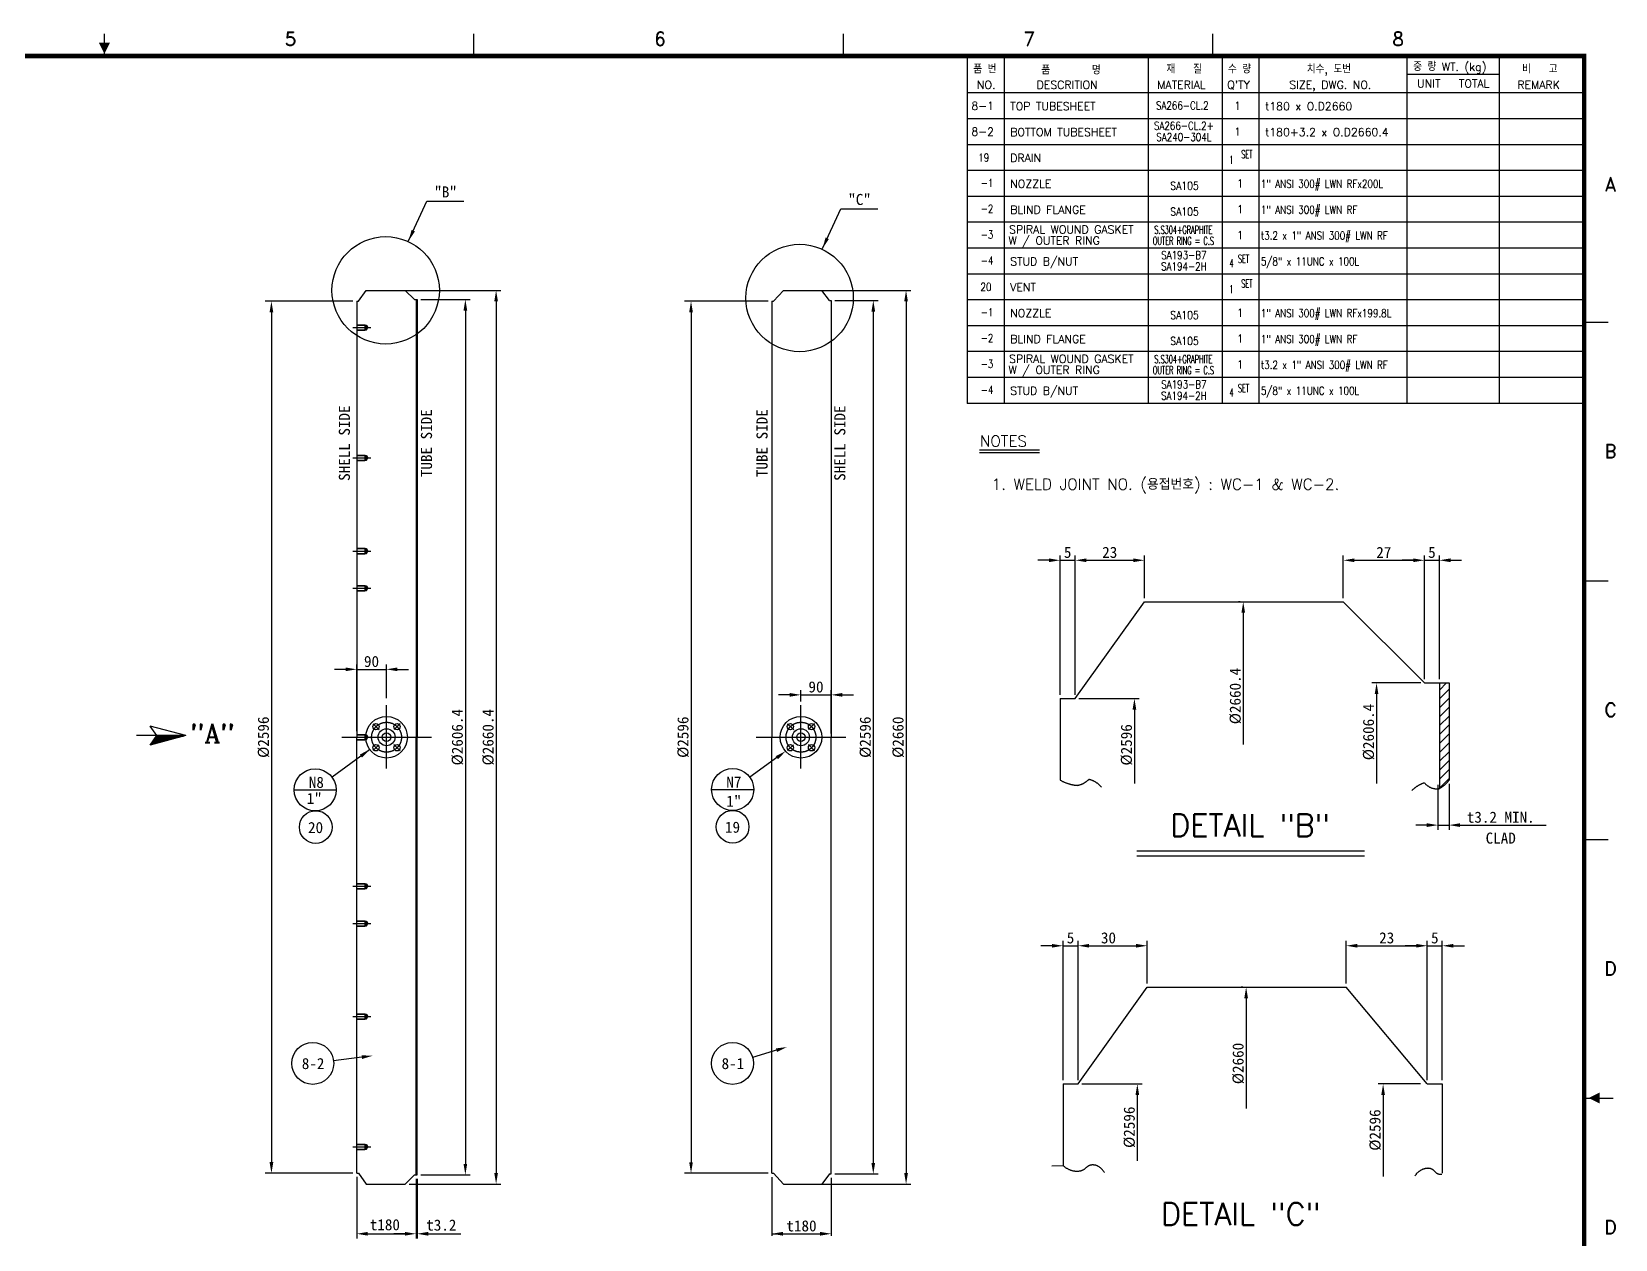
# Model space of a CAD drawing. Extents: x 193 to 9179, y 3 to 6441.
# Drawn here: x 4464 to 9179, y 2847 to 6441 of the extents above; entities that cross this region are included whole.
import ezdxf
from ezdxf.enums import TextEntityAlignment as Align

# ---------------------------------------------------------------- set-up
doc = ezdxf.new("R2010")
doc.units = 0
doc.header["$LTSCALE"] = 400
doc.header["$MEASUREMENT"] = 0
for name, pattern in [('CENTER', [2, 1.25, -0.25, 0.25, -0.25]), ('HIDDEN', [0.375, 0.25, -0.125]), ('PHANTOM', [2.5, 1.25, -0.25, 0.25, -0.25, 0.25, -0.25])]:
    doc.linetypes.add(name, pattern=pattern)
doc.layers.get('0').update_dxf_attribs({"linetype": 'CONTINUOUS'})
for name, color, linetype in [('1', 1, 'CENTER'), ('2', 2, 'HIDDEN'), ('3', 3, 'CONTINUOUS'), ('4', 4, 'CONTINUOUS'), ('6', 6, 'PHANTOM')]:
    doc.layers.add(name, color=color, linetype=linetype)
doc.styles.add('ROMANC', font='romanc', dxfattribs={"bigfont": 'hgdtxt'})
doc.styles.add('ROMAND', font='romand')
doc.styles.add('ROMANS', font='romans.shx', dxfattribs={"bigfont": 'whgtxt.shx'})

# ---------------------------------------------------------------- blocks, each defined once
blk = doc.blocks.new('*X13')
at = {"color": 0}
for p, q in [((237.14, 326.7), (244.42, 326.7)), ((238.26, 327), (244.63, 327)), ((239.38, 327.3), (244.84, 327.3)), ((240.5, 327.6), (245.04, 327.6)), ((241.62, 327.9), (245.25, 327.9)), ((242.74, 328.2), (245.46, 328.2)), ((243.86, 328.5), (245.67, 328.5)), ((244.98, 328.8), (245.88, 328.8))]:
    blk.add_line(p, q, dxfattribs=at)
blk = doc.blocks.new('ALE')
at = {"layer": '3'}
for p, q in [((0, 0), (9.66, 2.59)), ((0, 0), (13.32, 0)), ((9.66, 2.59), (7.86, 0)), ((7.86, 0), (9.66, -2.59)), ((0, 0), (9.66, -2.59))]:
    blk.add_line(p, q, dxfattribs=at)
blk.add_blockref('*X13', (-236.43, -326.51), dxfattribs=at)

msp = doc.modelspace()

# ---------------------------------------------------------------- hatches: boundary and pattern name
at = {"layer": '3', "linetype": 'CENTER'}
h = msp.add_hatch(dxfattribs=at)
h.set_pattern_fill('ANSI31', color=256, scale=150, style=0)
h.set_pattern_definition([(45, (-6.582, -335.42), (-13.258252, 13.258252), [])])
h.paths.add_polyline_path([(8655.4, 4188, 0.133871), (8671.6, 4195.8, 0.127242), (8684, 4213.8), (8684, 4502.9), (8655.4, 4502.9)])

# ---------------------------------------------------------------- linework, layer by layer
at = {"layer": '1'}
for p, q in [((5419.7, 5560.6), (5474.1, 5560.6)), ((5419.7, 5172.6), (5474.1, 5172.6)), ((5419.7, 4895.5), (5474.1, 4895.5)), ((5419.7, 4784.6), (5474.1, 4784.6)), ((5519.9, 4248), (5519.9, 4436.1)), ((6753.8, 4248), (6753.8, 4436.1)), ((5387, 4341.2), (5653.8, 4341.2)), ((5480.7, 4380.9), (5498.9, 4362.7)), ((5543, 4363.9), (5560.8, 4381.6)), ((6621, 4341.2), (6887.7, 4341.2)), ((6623.3, 4341.2), (6873.2, 4341.2)), ((6714.7, 4380.9), (6732.8, 4362.7)), ((6777, 4363.9), (6794.8, 4381.6)), ((5480.3, 4301.2), (5497.8, 4318.7)), ((5542.5, 4319.1), (5561.2, 4300.4)), ((6714.3, 4301.2), (6731.8, 4318.7)), ((6776.5, 4319.1), (6795.1, 4300.4)), ((5419.7, 3897.8), (5474.1, 3897.8)), ((5419.7, 3787), (5474.1, 3787)), ((5419.7, 3509.8), (5474.1, 3509.8)), ((5419.7, 3121.8), (5474.1, 3121.8))]:
    msp.add_line(p, q, dxfattribs=at)
for centre in [(5520.4, 4341.2), (6754.3, 4341.2)]:
    msp.add_circle(centre, 44.5, dxfattribs=at)
at = {"layer": '3'}
for p, q in [((5436.5, 5639.2), (5459.5, 5671.4)), ((5459.5, 5671.4), (5576.3, 5671.4)), ((5576.3, 5671.4), (5603.3, 5644.4)), ((6672.5, 5639.4), (6702.5, 5671.4)), ((6702.5, 5671.4), (6816.3, 5671.4)), ((6839.3, 5641.4), (6816.3, 5671.4)), ((5431.5, 5639.2), (5431.5, 4341.2)), ((5431.5, 5639.2), (5436.5, 5639.2)), ((5603.3, 5644.4), (5611.5, 5644.4)), ((5608.3, 5644.4), (5608.3, 4341.2)), ((5611.5, 5644.4), (5611.5, 4341.2)), ((6667.5, 5639.4), (6667.5, 4341.2)), ((6667.5, 5639.4), (6672.5, 5639.4)), ((6839.3, 5641.4), (6844.3, 5641.4)), ((6844.3, 5641.4), (6844.3, 4341.2)), ((5431.5, 5567.6), (5460.5, 5567.6)), ((5455.5, 5568.6), (5455.5, 5552.6)), ((5456.5, 5567.6), (5456.5, 5553.6)), ((5460.5, 5567.6), (5460.5, 5553.6)), ((5460.5, 5567.6), (5464.5, 5560.6)), ((5431.5, 5553.6), (5460.5, 5553.6)), ((5460.5, 5553.6), (5464.5, 5560.6)), ((5431.5, 5179.6), (5460.5, 5179.6)), ((5431.5, 5165.6), (5460.5, 5165.6)), ((5455.5, 5180.6), (5455.5, 5164.6)), ((5456.5, 5179.6), (5456.5, 5165.6)), ((5460.5, 5179.6), (5460.5, 5165.6)), ((5460.5, 5179.6), (5464.5, 5172.6)), ((5460.5, 5165.6), (5464.5, 5172.6)), ((5431.5, 4902.5), (5460.5, 4902.5)), ((5431.5, 4888.5), (5460.5, 4888.5)), ((5455.5, 4903.5), (5455.5, 4887.5)), ((5456.5, 4902.5), (5456.5, 4888.5)), ((5460.5, 4902.5), (5464.5, 4895.5)), ((5460.5, 4902.5), (5460.5, 4888.5)), ((5460.5, 4888.5), (5464.5, 4895.5)), ((5431.5, 4791.6), (5460.5, 4791.6)), ((5431.5, 4777.6), (5460.5, 4777.6)), ((5455.5, 4792.6), (5455.5, 4776.6)), ((5456.5, 4791.6), (5456.5, 4777.6)), ((5460.5, 4791.6), (5464.5, 4784.6)), ((5460.5, 4791.6), (5460.5, 4777.6)), ((5460.5, 4777.6), (5464.5, 4784.6)), ((7570.8, 4456.4), (7776.7, 4744.6)), ((7776.7, 4744.6), (8368.9, 4744.6)), ((8368.9, 4744.6), (8610.6, 4502.9)), ((8610.6, 4502.9), (8684, 4502.9)), ((8655.4, 4502.9), (8655.4, 4187.7)), ((8684, 4502.9), (8684, 4213.8)), ((7526, 4456.4), (7570.8, 4456.4)), ((7526, 4456.4), (7526, 4213.8)), ((5431.5, 4348.2), (5460.5, 4348.2)), ((5431.5, 3043.2), (5431.5, 4341.2)), ((5455.5, 4349.2), (5455.5, 4333.2)), ((5456.5, 4348.2), (5456.5, 4334.2)), ((5460.5, 4348.2), (5464.5, 4341.2)), ((5460.5, 4348.2), (5460.5, 4334.2)), ((5460.5, 4334.2), (5464.5, 4341.2)), ((5608.3, 3038), (5608.3, 4341.2)), ((5611.5, 3038), (5611.5, 4341.2)), ((6667.5, 3043), (6667.5, 4341.2)), ((6844.3, 3041), (6844.3, 4341.2)), ((5431.5, 4334.2), (5460.5, 4334.2)), ((8432.2, 4001.7), (7754, 4001.7)), ((5431.5, 3904.8), (5460.5, 3904.8)), ((5431.5, 3890.8), (5460.5, 3890.8)), ((5455.5, 3905.8), (5455.5, 3889.8)), ((5456.5, 3904.8), (5456.5, 3890.8)), ((5460.5, 3904.8), (5464.5, 3897.8)), ((5460.5, 3904.8), (5460.5, 3890.8)), ((5460.5, 3890.8), (5464.5, 3897.8)), ((5431.5, 3794), (5460.5, 3794)), ((5431.5, 3780), (5460.5, 3780)), ((5455.5, 3795), (5455.5, 3779)), ((5456.5, 3794), (5456.5, 3780)), ((5460.5, 3794), (5464.5, 3787)), ((5460.5, 3794), (5460.5, 3780)), ((5460.5, 3780), (5464.5, 3787)), ((7579.3, 3308.9), (7785.2, 3597.1)), ((7785.2, 3597.1), (8377.4, 3597.1)), ((5431.5, 3516.8), (5460.5, 3516.8)), ((5431.5, 3502.8), (5460.5, 3502.8)), ((5455.5, 3517.8), (5455.5, 3501.8)), ((5456.5, 3516.8), (5456.5, 3502.8)), ((5460.5, 3516.8), (5464.5, 3509.8)), ((5460.5, 3516.8), (5460.5, 3502.8)), ((5460.5, 3502.8), (5464.5, 3509.8)), ((7534.6, 3308.9), (7534.6, 3066.3)), ((7534.6, 3308.9), (7579.3, 3308.9)), ((7534.6, 3308.9), (7534.6, 3066.3)), ((8619.1, 3308.9), (8663.9, 3308.9)), ((8663.9, 3308.9), (8663.9, 3043)), ((5431.5, 3128.8), (5460.5, 3128.8)), ((5431.5, 3114.8), (5460.5, 3114.8)), ((5455.5, 3129.8), (5455.5, 3113.8)), ((5456.5, 3128.8), (5456.5, 3114.8)), ((5460.5, 3128.8), (5464.5, 3121.8)), ((5460.5, 3128.8), (5460.5, 3114.8)), ((5460.5, 3114.8), (5464.5, 3121.8)), ((5431.5, 3043.2), (5436.5, 3043.2)), ((5436.5, 3043.2), (5459.5, 3011)), ((5576.3, 3011), (5603.3, 3038)), ((5603.3, 3038), (5611.5, 3038)), ((6667.5, 3043), (6672.5, 3043)), ((6672.5, 3043), (6702.5, 3011)), ((6839.3, 3041), (6816.3, 3011)), ((6839.3, 3041), (6844.3, 3041)), ((5459.5, 3011), (5576.3, 3011)), ((6702.5, 3011), (6816.3, 3011))]:
    msp.add_line(p, q, dxfattribs=at)
at = {"layer": '3', "color": 3, "linetype": 'CONTINUOUS'}
msp.add_line((7285.5, 5196.7), (7464.8, 5196.7), dxfattribs=at)
at = {"layer": '3', "color": 4}
for p, q in [((5398.5, 4543.2), (5365.5, 4543.2)), ((5431.5, 4359.2), (5431.5, 4557.5)), ((5431.5, 4543.2), (5519.9, 4543.2)), ((5519.9, 4457.6), (5519.9, 4557.5)), ((5552.9, 4543.2), (5585.9, 4543.2)), ((6753.8, 4447.1), (6753.8, 4481.6)), ((6844.3, 4352.2), (6844.3, 4481.6)), ((6720.8, 4467.3), (6687.8, 4467.3)), ((6753.8, 4467.3), (6844.3, 4467.3)), ((6877.3, 4467.3), (6910.3, 4467.3)), ((5469.7, 4303.8), (5358.4, 4221.8)), ((6696.2, 4290.5), (6601.7, 4222.3))]:
    msp.add_line(p, q, dxfattribs=at)
at = {"layer": '3', "color": 4, "linetype": 'CENTER'}
for p, q in [((8650.8, 4199.3), (8650.8, 4065.2)), ((8684, 4202.8), (8684, 4065.2)), ((8617.8, 4079.5), (8584.8, 4079.5)), ((8650.8, 4079.5), (8684, 4079.5)), ((8717, 4079.5), (8973, 4079.5))]:
    msp.add_line(p, q, dxfattribs=at)
at = {"layer": '3', "linetype": 'CENTER'}
msp.add_line((8619.1, 3308.9), (8377.4, 3597.1), dxfattribs=at)
at = {"layer": '3'}
for centre, radius in [((5520.4, 4341.2), 62), ((6754.3, 4341.2), 62), ((5488.9, 4372.6), 9.4), ((5520.4, 4341.2), 25.4), ((5520.4, 4341.2), 12.7), ((5551.8, 4372.6), 9.4), ((6722.9, 4372.6), 9.4), ((6754.3, 4341.2), 25.4), ((6754.3, 4341.2), 12.7), ((6785.8, 4372.6), 9.4), ((5488.9, 4309.8), 9.4), ((5551.8, 4309.8), 9.4), ((6722.9, 4309.8), 9.4), ((6785.8, 4309.8), 9.4)]:
    msp.add_circle(centre, radius, dxfattribs=at)
at = {"layer": '3', "color": 4}
for points in [[(5398.5, 4548.7), (5398.5, 4537.7), (5431.5, 4543.2)], [(5552.9, 4548.7), (5552.9, 4537.7), (5519.9, 4543.2)], [(6720.8, 4472.8), (6720.8, 4461.8), (6753.8, 4467.3)], [(6877.3, 4472.8), (6877.3, 4461.8), (6844.3, 4467.3)], [(5440.8, 4289.6), (5447.3, 4280.8), (5470.6, 4304.8)], [(6679.3, 4284.8), (6685.7, 4275.9), (6709.2, 4299.7)]]:
    msp.add_solid(points, dxfattribs=at)
at = {"layer": '3', "color": 4, "linetype": 'CENTER'}
for points in [[(8617.8, 4085), (8617.8, 4074), (8650.8, 4079.5)], [(8717, 4085), (8717, 4074), (8684, 4079.5)]]:
    msp.add_solid(points, dxfattribs=at)
at = {"layer": '4'}
for p, q in [((4680.5, 6369), (4680.5, 6435)), ((5780.5, 6369), (5780.5, 6435)), ((6880.5, 6369), (6880.5, 6435)), ((7980.5, 6369), (7980.5, 6435)), ((7249, 6369), (7249, 5335)), ((9086, 6369), (7249, 6369)), ((7359, 6369), (7359, 5335)), ((7788, 6369), (7788, 5335)), ((8008, 6369), (8008, 5335)), ((8118, 6369), (8118, 5335)), ((8558, 6369), (8558, 5335)), ((8833, 6369), (8833, 5335)), ((9086, 6369), (9086, 4257)), ((8833, 6314), (8558, 6314)), ((9086, 6259), (7249, 6259)), ((9086, 6182), (7249, 6182)), ((9086, 6105), (7249, 6105)), ((9086, 6028), (7249, 6028)), ((9086, 5951), (7249, 5951)), ((9086, 5951), (7249, 5951)), ((9086, 5874), (7249, 5874)), ((9086, 5797), (7249, 5797)), ((9086, 5720), (7249, 5720)), ((9086, 5720), (7249, 5720)), ((9086, 5643), (7249, 5643)), ((5431.5, 5568.6), (5455.5, 5568.6)), ((5455.5, 5568.6), (5456.5, 5567.6)), ((9086, 5566), (7249, 5566)), ((9086, 5566), (7249, 5566)), ((9086, 5577), (9157.5, 5577)), ((5431.5, 5552.6), (5455.5, 5552.6)), ((5455.5, 5552.6), (5456.5, 5553.6)), ((9086, 5489), (7249, 5489)), ((9086, 5412), (7249, 5412)), ((9086, 5335), (7249, 5335)), ((7286.2, 5189.1), (7464.8, 5189.1)), ((5431.5, 5180.6), (5455.5, 5180.6)), ((5431.5, 5164.6), (5455.5, 5164.6)), ((5455.5, 5180.6), (5456.5, 5179.6)), ((5455.5, 5164.6), (5456.5, 5165.6)), ((5431.5, 4903.5), (5455.5, 4903.5)), ((5431.5, 4887.5), (5455.5, 4887.5)), ((5455.5, 4903.5), (5456.5, 4902.5)), ((5455.5, 4887.5), (5456.5, 4888.5)), ((5431.5, 4792.6), (5455.5, 4792.6)), ((5431.5, 4776.6), (5455.5, 4776.6)), ((5455.5, 4792.6), (5456.5, 4791.6)), ((5455.5, 4776.6), (5456.5, 4777.6)), ((9086, 4807), (9157.5, 4807)), ((5431.5, 4349.2), (5455.5, 4349.2)), ((5455.5, 4349.2), (5456.5, 4348.2)), ((5431.5, 4333.2), (5455.5, 4333.2)), ((5455.5, 4333.2), (5456.5, 4334.2)), ((9086, 4037), (9157.5, 4037)), ((8432.2, 3986.9), (7754, 3986.9)), ((5431.5, 3905.8), (5455.5, 3905.8)), ((5431.5, 3889.8), (5455.5, 3889.8)), ((5455.5, 3905.8), (5456.5, 3904.8)), ((5455.5, 3889.8), (5456.5, 3890.8)), ((5431.5, 3795), (5455.5, 3795)), ((5431.5, 3779), (5455.5, 3779)), ((5455.5, 3795), (5456.5, 3794)), ((5455.5, 3779), (5456.5, 3780)), ((5431.5, 3517.8), (5455.5, 3517.8)), ((5431.5, 3501.8), (5455.5, 3501.8)), ((5455.5, 3517.8), (5456.5, 3516.8)), ((5455.5, 3501.8), (5456.5, 3502.8)), ((9086, 3267), (9157.5, 3267)), ((9132.7, 3267), (9172.2, 3267)), ((5431.5, 3129.8), (5455.5, 3129.8)), ((5431.5, 3113.8), (5455.5, 3113.8)), ((5455.5, 3129.8), (5456.5, 3128.8)), ((5455.5, 3113.8), (5456.5, 3114.8))]:
    msp.add_line(p, q, dxfattribs=at)
at = {"layer": '4', "color": 4}
for p, q in [((5586.2, 5819.1), (5640.6, 5936.9)), ((5640.6, 5936.9), (5750.7, 5936.9)), ((6818.7, 5796.4), (6873.1, 5914.2)), ((6873.1, 5914.2), (6983.1, 5914.2)), ((5528.9, 5671.4), (5860.9, 5671.4)), ((6770.4, 5671.4), (7081.6, 5671.4)), ((5420.5, 5639.2), (5158.8, 5639.2)), ((5622.5, 5644.4), (5769.4, 5644.4)), ((5755.1, 5611.4), (5755.1, 3071)), ((5846.6, 5638.4), (5846.6, 3044)), ((6656.5, 5639.4), (6407.7, 5639.4)), ((6855.3, 5641.4), (6984, 5641.4)), ((7067.3, 5638.4), (7067.3, 3044)), ((5177.7, 5606.2), (5177.7, 3076.2)), ((6427, 5606.4), (6427, 3076)), ((6969.7, 5608.4), (6969.7, 3074)), ((7493, 4867.9), (7460, 4867.9)), ((7526, 4467.4), (7526, 4882.2)), ((7526, 4867.9), (7570.8, 4867.9)), ((7570.8, 4467.4), (7570.8, 4882.2)), ((7570.8, 4467.4), (7570.8, 4882.2)), ((7603.8, 4867.9), (7743.7, 4867.9)), ((7603.8, 4867.9), (7636.8, 4867.9)), ((7776.7, 4755.6), (7776.7, 4882.2)), ((8368.9, 4755.6), (8368.9, 4882.2)), ((8401.9, 4867.9), (8577.6, 4867.9)), ((8577.6, 4867.9), (8544.6, 4867.9)), ((8610.6, 4513.9), (8610.6, 4882.2)), ((8610.6, 4524.9), (8610.6, 4882.2)), ((8610.6, 4867.9), (8655.4, 4867.9)), ((8655.4, 4513.9), (8655.4, 4882.2)), ((8688.4, 4867.9), (8721.4, 4867.9)), ((8061.8, 4744.6), (8056.9, 4744.6)), ((8071.2, 4711.6), (8071.2, 4319.5)), ((8599.6, 4502.9), (8453.8, 4502.9)), ((7581.8, 4456.4), (7761.5, 4456.4)), ((8468.1, 4469.9), (8468.1, 4203.8)), ((7747.2, 4423.4), (7747.2, 4203.8)), ((5245.2, 4184.3), (5370.6, 4184.3)), ((6488.2, 4185.3), (6613.6, 4185.3)), ((7534.6, 3319.9), (7534.6, 3734.7)), ((7579.3, 3319.9), (7579.3, 3734.7)), ((7579.3, 3319.9), (7579.3, 3734.7)), ((7785.2, 3608.1), (7785.2, 3734.7)), ((8377.4, 3608.1), (8377.4, 3734.7)), ((8619.1, 3319.8), (8619.1, 3734.7)), ((8619.1, 3319.8), (8619.1, 3734.7)), ((8663.9, 3319.8), (8663.9, 3734.7)), ((7501.6, 3720.4), (7468.6, 3720.4)), ((7534.6, 3720.4), (7579.3, 3720.4)), ((7612.3, 3720.4), (7752.2, 3720.4)), ((7612.3, 3720.4), (7645.3, 3720.4)), ((8410.4, 3720.4), (8586.1, 3720.4)), ((8586.1, 3720.4), (8553.1, 3720.4)), ((8619.1, 3720.4), (8663.9, 3720.4)), ((8696.9, 3720.4), (8729.9, 3720.4)), ((8070.3, 3597.1), (8065.5, 3597.1)), ((8079.8, 3564.1), (8079.8, 3236)), ((6697.2, 3414.2), (6610.5, 3388.1)), ((5446.6, 3388.8), (5362.7, 3378.1)), ((7590.3, 3308.9), (7770.1, 3308.9)), ((8599.1, 3308.9), (8473.3, 3308.9)), ((7755.8, 3275.9), (7755.8, 3080.3)), ((8487.6, 3275.9), (8487.6, 3033.7)), ((5420.5, 3043.2), (5158.8, 3043.2)), ((5431.5, 3032.2), (5431.5, 2848.7)), ((5608.3, 3027), (5608.3, 2848.7)), ((5608.3, 3027), (5608.3, 2848.7)), ((5611.5, 3027), (5611.5, 2848.7)), ((5622.5, 3038), (5769.4, 3038)), ((6656.5, 3043), (6407.7, 3043)), ((6667.5, 3032), (6667.5, 2856.9)), ((6844.3, 3030), (6844.3, 2856.9)), ((6855.3, 3041), (6984, 3041)), ((5587.3, 3011), (5860.9, 3011)), ((6770.4, 3011), (7081.6, 3011)), ((5464.5, 2863), (5575.3, 2863)), ((5575.3, 2863), (5542.3, 2863)), ((5608.3, 2863), (5611.5, 2863)), ((5644.5, 2863), (5741.2, 2863)), ((6667.5, 2863), (6811.3, 2863))]:
    msp.add_line(p, q, dxfattribs=at)
at = {"layer": '4', "const_width": 13.2}
msp.add_lwpolyline([(286, 165), (9086, 165), (9086, 6369), (286, 6369)], close=True, dxfattribs=at)
at = {"layer": '4'}
for centre, radius in [((5517.9, 5671.4), 159.9), ((6750.3, 5648.7), 159.9), ((5307.9, 4184.6), 62.7), ((6550.9, 4185.6), 62.7), ((5309.5, 4073.7), 48.7), ((6550.9, 4074.7), 48.7), ((5300.7, 3370.2), 62.5), ((6550.6, 3370.2), 62.5)]:
    msp.add_circle(centre, radius, dxfattribs=at)
for points in [[(4697, 6408.6), (4664, 6408.6), (4680.5, 6375.6)], [(9132.7, 3283.5), (9132.7, 3250.5), (9099.7, 3267)]]:
    msp.add_solid(points, dxfattribs=at)
at = {"layer": '4', "color": 4}
for points in [[(5605, 5846.8), (5595, 5851.4), (5586.2, 5819.1)], [(6837.5, 5824.1), (6827.5, 5828.7), (6818.7, 5796.4)], [(5841.1, 5638.4), (5852.1, 5638.4), (5846.6, 5671.4)], [(7061.8, 5638.4), (7072.8, 5638.4), (7067.3, 5671.4)], [(5172.2, 5606.2), (5183.2, 5606.2), (5177.7, 5639.2)], [(5749.6, 5611.4), (5760.6, 5611.4), (5755.1, 5644.4)], [(6421.5, 5606.4), (6432.5, 5606.4), (6427, 5639.4)], [(6964.2, 5608.4), (6975.2, 5608.4), (6969.7, 5641.4)], [(7493, 4873.4), (7493, 4862.4), (7526, 4867.9)], [(7603.8, 4873.4), (7603.8, 4862.4), (7570.8, 4867.9)], [(7603.8, 4873.4), (7603.8, 4862.4), (7570.8, 4867.9)], [(7743.7, 4873.4), (7743.7, 4862.4), (7776.7, 4867.9)], [(8401.9, 4873.4), (8401.9, 4862.4), (8368.9, 4867.9)], [(8577.6, 4873.4), (8577.6, 4862.4), (8610.6, 4867.9)], [(8577.6, 4873.4), (8577.6, 4862.4), (8610.6, 4867.9)], [(8688.4, 4873.4), (8688.4, 4862.4), (8655.4, 4867.9)], [(8065.7, 4711.6), (8076.7, 4711.6), (8071.2, 4744.6)], [(8462.6, 4469.9), (8473.6, 4469.9), (8468.1, 4502.9)], [(7741.7, 4423.4), (7752.7, 4423.4), (7747.2, 4456.4)], [(7501.6, 3725.9), (7501.6, 3714.9), (7534.6, 3720.4)], [(7612.3, 3725.9), (7612.3, 3714.9), (7579.3, 3720.4)], [(7612.3, 3725.9), (7612.3, 3714.9), (7579.3, 3720.4)], [(7752.2, 3725.9), (7752.2, 3714.9), (7785.2, 3720.4)], [(8410.4, 3725.9), (8410.4, 3714.9), (8377.4, 3720.4)], [(8586.1, 3725.9), (8586.1, 3714.9), (8619.1, 3720.4)], [(8586.1, 3725.9), (8586.1, 3714.9), (8619.1, 3720.4)], [(8696.9, 3725.9), (8696.9, 3714.9), (8663.9, 3720.4)], [(8074.3, 3564.1), (8085.3, 3564.1), (8079.8, 3597.1)], [(6679.8, 3414.7), (6683, 3404.2), (6713, 3418.9)], [(5445.9, 3394.2), (5447.3, 3383.3), (5479.3, 3393)], [(7750.3, 3275.9), (7761.3, 3275.9), (7755.8, 3308.9)], [(8482.1, 3275.9), (8493.1, 3275.9), (8487.6, 3308.9)], [(5172.2, 3076.2), (5183.2, 3076.2), (5177.7, 3043.2)], [(5749.6, 3071), (5760.6, 3071), (5755.1, 3038)], [(6421.5, 3076), (6432.5, 3076), (6427, 3043)], [(6964.2, 3074), (6975.2, 3074), (6969.7, 3041)], [(5841.1, 3044), (5852.1, 3044), (5846.6, 3011)], [(7061.8, 3044), (7072.8, 3044), (7067.3, 3011)], [(5464.5, 2868.5), (5464.5, 2857.5), (5431.5, 2863)], [(5575.3, 2868.5), (5575.3, 2857.5), (5608.3, 2863)], [(5575.3, 2868.5), (5575.3, 2857.5), (5608.3, 2863)], [(5644.5, 2868.5), (5644.5, 2857.5), (5611.5, 2863)], [(6700.5, 2868.5), (6700.5, 2857.5), (6667.5, 2863)], [(6811.3, 2868.5), (6811.3, 2857.5), (6844.3, 2863)]]:
    msp.add_solid(points, dxfattribs=at)
at = {"layer": '6'}
for points in [[(7526, 4213.8, 0.111716), (7576.4, 4197.8, 0.157277), (7611.6, 4215.4, -0.158377), (7649.3, 4192.8)], [(8684, 4213.8, -0.127242), (8653.9, 4187.7, -0.260226), (8611.2, 4205.3, 0.120852), (8573.6, 4182.7)], [(7534.6, 3066.3, 0.111716), (7558.8, 3052.1, 0.120106), (7585, 3050.3, 0.157277), (7603.4, 3059.9, -0.178498), (7620.1, 3067.8, -0.158377), (7640.7, 3063.1, -0.133829), (7657.8, 3045.2)], [(8662.5, 3040.2, -0.260226), (8641.7, 3048.2, 0.238779), (8619.8, 3057.8, 0.120852), (8598.8, 3051.3, 0.113665), (8582.1, 3035.2)]]:
    msp.add_lwpolyline(points, format="xyb", dxfattribs=at)
msp.add_lwpolyline([(7501.3, 3065), (7534.6, 3066.3)], dxfattribs=at)

# ---------------------------------------------------------------- block references
at = {"layer": '4', "xscale": 11, "yscale": 11, "zscale": 11, "rotation": 180}
msp.add_blockref('ALE', (4922.7, 4345.9), dxfattribs=at)

# ---------------------------------------------------------------- texts
at = {"layer": '2', "style": 'ROMAND'}
for s, p in [('5', (5234.6, 6420.5)), ('6', (6334.6, 6420.5)), ('7', (7434.6, 6420.5)), ('8', (8532.2, 6420.5)), ('A', (9164.7, 5987.5)), ('B', (9164.7, 5192.3)), ('C', (9164.7, 4422.3)), ('D', (9164.7, 3652.3)), ('D', (9164.7, 2882.3))]:
    msp.add_text(s, height=41.8, dxfattribs=at).set_placement(p, align=Align.MIDDLE)
at = {"layer": '2', "style": 'ROMANS'}
for s, p in [('NOTES', (7287.2, 5206.2)), ('1. WELD JOINT NO. (용접번호) : WC-1 & WC-2.', (7322.3, 5077.8))]:
    msp.add_text(s, height=33, dxfattribs=at).set_placement(p)
at = {"layer": '3', "style": 'ROMANC'}
msp.add_text('"A"', height=55, dxfattribs=at).set_placement((4935.4, 4325.8))
at = {"layer": '3', "char_height": 33, "attachment_point": 5}
for s, insert in [('"B"', (5696.2, 5964.4)), ('"C"', (6928.7, 5941.7))]:
    msp.add_mtext(s, dxfattribs=dict(at, insert=insert))
at = {"layer": '3', "color": 2, "char_height": 33, "attachment_point": 5}
for insert in [(5475.7, 4566.5), (6799.1, 4490.7)]:
    msp.add_mtext('90', dxfattribs=dict(at, insert=insert))
at = {"layer": '3', "char_height": 66, "attachment_point": 5, "style": 'ROMANS'}
for s, insert in [('DETAIL "B"', (8091.9, 4079.1)), ('DETAIL "C"', (8064.5, 2921.8))]:
    msp.add_mtext(s, dxfattribs=dict(at, insert=insert))
at = {"layer": '3', "color": 2, "linetype": 'CENTER', "char_height": 33, "attachment_point": 5}
for s, insert in [('t3.2 MIN.', (8837.8, 4102.9)), ('CLAD', (8837.8, 4040.6))]:
    msp.add_mtext(s, dxfattribs=dict(at, insert=insert))
at = {"layer": '4', "color": 2, "style": 'ROMANS'}
for s, height, p in [('품 번', 23.83, (7267.4, 6317.6)), ('품       명', 23.83, (7469.9, 6314.6)), ('재   질', 23.83, (7842.4, 6317.6)), ('수 량', 23.83, (8025.8, 6317.6)), ('치수, 도번', 23.83, (8260.4, 6317.6)), ('중 량 WT. (kg)', 23.833, (8577.2, 6324.9)), ('비   고', 23.83, (8901.4, 6317.6)), ('NO.', 23.83, (7278.3, 6271.3)), ('DESCRITION', 23.83, (7455.9, 6271.3)), ('MATERIAL', 23.83, (7815.2, 6271.3)), ("Q'TY", 23.83, (8023.5, 6271.3)), ('SIZE, DWG. NO.', 23.833, (8208.3, 6271.3)), ('UNIT', 23.83, (8589, 6275)), ('TOTAL', 23.83, (8713.3, 6275)), ('REMARK', 23.83, (8887.3, 6271.3)), ('TOP TUBESHEET', 23.833, (7377.4, 6207.6)), ('t180 x O.D2660', 23.833, (8136.4, 6207.6)), ('BOTTOM TUBESHEET', 23.833, (7377.4, 6130.6)), ('t180+3.2 x O.D2660.4', 23.833, (8136.4, 6130.6)), ('DRAIN  ', 23.83, (7377.4, 6053.6)), ('NOZZLE', 23.83, (7377.4, 5976.6)), ('BLIND FLANGE', 23.833, (7377.4, 5899.6)), ('SPIRAL WOUND GASKET', 23.833, (7374.1, 5840.6)), ('W / OUTER RING', 23.833, (7372.5, 5807.8)), ('STUD B/NUT', 23.83, (7377.4, 5745.6)), ('VENT', 23.83, (7377.4, 5668.6)), ('NOZZLE', 23.83, (7377.4, 5591.6)), ('BLIND FLANGE', 23.833, (7377.4, 5514.6)), ('SPIRAL WOUND GASKET', 23.833, (7374.1, 5455.6)), ('W / OUTER RING', 23.833, (7372.5, 5422.8)), ('STUD B/NUT', 23.83, (7377.4, 5360.6))]:
    msp.add_text(s, height=height, dxfattribs=at).set_placement(p)
for s, height, p in [('8-1', 23.83, (7295.3, 6220.8)), ('1', 23.8, (8054.3, 6220.8)), ('8-2', 23.83, (7295.3, 6143.8)), ('1', 23.8, (8054.3, 6143.8)), ('1', 23.8, (8062.3, 5989.8)), ('1', 23.8, (8062.3, 5912.8)), ('1', 23.8, (8062.3, 5835.8)), ('1', 23.8, (8062.3, 5604.8)), ('1', 23.8, (8062.3, 5527.8)), ('1', 23.8, (8062.3, 5450.8))]:
    msp.add_text(s, height=height, dxfattribs=at).set_placement(p, align=Align.MIDDLE)
for s, height, width, p in [('SA266-CL.2 ', 23.833, 0.8, (7896.3, 6209.7)), ('SA266-CL.2+', 23.833, 0.8, (7894.4, 6149.6)), ('SA240-304L', 23.83, 0.8, (7894.4, 6115.9)), ('SA105', 23.83, 0.85, (7896.3, 5970.8)), ('SA105', 23.83, 0.85, (7896.3, 5893.8)), ('S.S304+GRAPHITE', 23.833, 0.6, (7893, 5839.7)), ('OUTER RING = C.S', 23.833, 0.6, (7893, 5806.9)), ('SA194-2H', 23.83, 0.8, (7894.4, 5730.9)), ('SA193-B7', 23.83, 0.8, (7894.4, 5764.6)), ('SA105', 23.83, 0.85, (7896.3, 5585.8)), ('SA105', 23.83, 0.85, (7896.3, 5508.8)), ('S.S304+GRAPHITE', 23.833, 0.6, (7893, 5454.7)), ('OUTER RING = C.S', 23.833, 0.6, (7893, 5421.9)), ('SA193-B7', 23.83, 0.8, (7894.4, 5379.6)), ('SA194-2H', 23.83, 0.8, (7894.4, 5345.9))]:
    msp.add_text(s, height=height, dxfattribs=dict(at, width=width)).set_placement(p, align=Align.CENTER)
for s, height, width, p in [('SET', 23.83, 0.6, (8082, 6076.6)), ('19 ', 23.83, 0.8, (7305.1, 6066.8)), ('1', 23.8, 0.6, (8036.1, 6060.2)), ('-1', 23.83, 0.8, (7308.4, 5991.4)), ('-2', 23.83, 0.8, (7308.4, 5914.4)), ('-3', 23.83, 0.8, (7308.4, 5837.4)), ('-4', 23.83, 0.8, (7308.4, 5760.4)), ('4', 23.8, 0.6, (8036.1, 5752.2)), ('SET', 23.83, 0.6, (8072.2, 5765.3)), ('20', 23.83, 0.8, (7305.1, 5681.8)), ('1', 23.8, 0.6, (8036.1, 5675.2)), ('SET', 23.83, 0.6, (8082, 5691.6)), ('-1', 23.83, 0.8, (7308.4, 5606.4)), ('-2', 23.83, 0.8, (7308.4, 5529.4)), ('-3', 23.83, 0.8, (7308.4, 5452.4)), ('-4', 23.83, 0.8, (7308.4, 5375.4)), ('4', 23.8, 0.6, (8036.1, 5367.2)), ('SET', 23.83, 0.6, (8072.2, 5380.3))]:
    msp.add_text(s, height=height, dxfattribs=dict(at, width=width)).set_placement(p, align=Align.MIDDLE)
at = {"layer": '4', "color": 2, "style": 'ROMANS', "width": 0.8}
for s, p in [('1" ANSI 300# LWN RFx200L', (8123.9, 5976.6)), ('1" ANSI 300# LWN RF ', (8123.9, 5899.6)), ('t3.2 x 1" ANSI 300# LWN RF ', (8123.9, 5822.6)), ('5/8" x 11UNC x 100L', (8123.9, 5745.6)), ('1" ANSI 300# LWN RFx199.8L', (8123.9, 5591.6)), ('1" ANSI 300# LWN RF ', (8123.9, 5514.6)), ('t3.2 x 1" ANSI 300# LWN RF ', (8123.9, 5437.6)), ('5/8" x 11UNC x 100L', (8123.9, 5360.6))]:
    msp.add_text(s, height=23.833, dxfattribs=at).set_placement(p)
at = {"layer": '4', "color": 2, "char_height": 33, "attachment_point": 5, "rotation": 90}
for s, insert in [('SHELL SIDE', (5395.2, 5216.5)), ('TUBE SIDE', (5639.6, 5216.5)), ('TUBE SIDE', (6638.7, 5216.5)), ('SHELL SIDE', (6870.3, 5216.5)), ('%%C2660.4', (8047.9, 4463.8)), ('%%C2606.4', (8444.7, 4356.7)), ('%%C2596', (5154.3, 4341.2)), ('%%C2606.4', (5731.7, 4341.2)), ('%%C2660.4', (5823.2, 4341.2)), ('%%C2596', (6403.6, 4341.2)), ('%%C2596', (6946.3, 4341.2)), ('%%C2660 ', (7043.9, 4341.2)), ('%%C2596', (7723.9, 4318.4)), ('%%C2660', (8056.4, 3369.9)), ('%%C2596', (7732.4, 3180.1)), ('%%C2596', (8464.2, 3171.8))]:
    msp.add_mtext(s, dxfattribs=dict(at, insert=insert))
at = {"layer": '4', "color": 2, "char_height": 33, "attachment_point": 5}
for s, insert in [('5', (7548.4, 4891.3)), ('23', (7673.7, 4891.3)), ('27', (8489.7, 4891.3)), ('5', (8633, 4891.3)), ('N8', (5311.5, 4206.6)), ('N7', (6554.5, 4207.7)), ('1"', (5305.4, 4159)), ('1"', (6554.5, 4150.9)), ('20', (5309.1, 4072.1)), ('19', (6550.6, 4073.1)), ('5', (7556.9, 3743.7)), ('30', (7669.9, 3743.7)), ('23', (8498.3, 3743.7)), ('5', (8641.5, 3743.7)), ('8-2', (5301.7, 3369.5)), ('8-1', (6551.6, 3369.5)), ('t180', (5515.4, 2889.7)), ('t3.2', (5683.5, 2888.6)), ('t180', (6755.9, 2886.3))]:
    msp.add_mtext(s, dxfattribs=dict(at, insert=insert))

doc.saveas('drawing.dxf')
